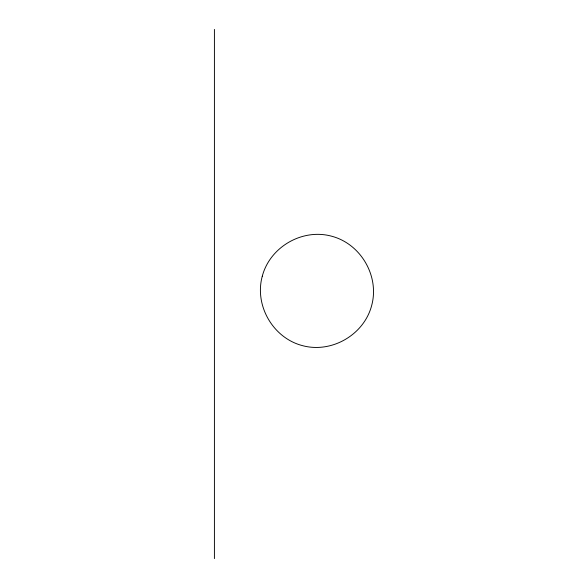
<?xml version="1.0" encoding="UTF-8"?>
<svg xmlns="http://www.w3.org/2000/svg" width="588" height="588" viewBox="0 0 588 588"><rect width="100%" height="100%" fill="white"/><g stroke="black" fill="none" stroke-linecap="round" stroke-linejoin="round"><path stroke-width="0.88" d="M214.414 29.4L214.414 558.6M262.27 276.242C254.244 305.466 272.986 337.931 302.313 345.59C331.529 353.616 363.994 334.873 371.653 305.554C379.679 276.331 360.936 243.873 331.617 236.207C302.394 228.181 269.936 246.923 262.27 276.242"/></g></svg>
